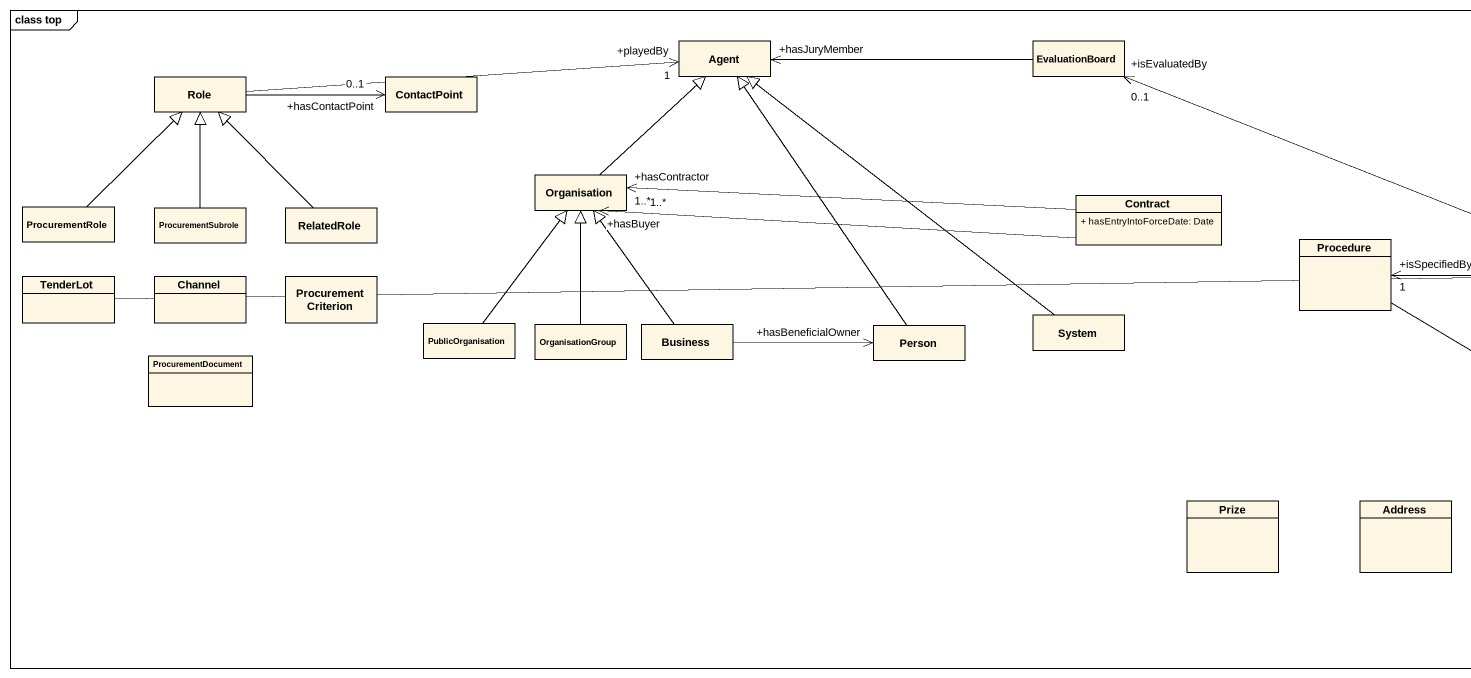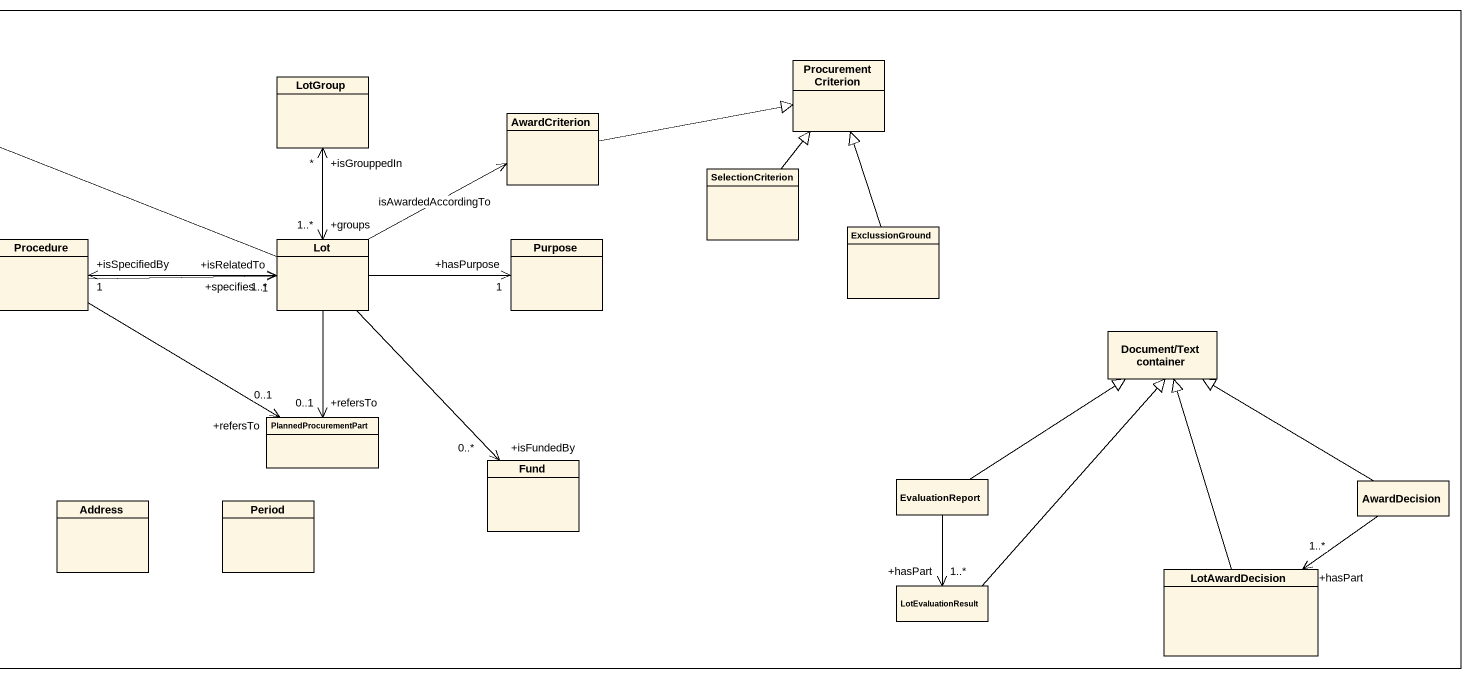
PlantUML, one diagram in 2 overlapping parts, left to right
@startuml
mainframe class top
hide circle
hide empty members
skinparam classAttributeIconSize 0
class "Agent" as Agent_
class EvaluationBoard
class Role
class ContactPoint
class LotGroup
class ProcurementCriterion
class AwardCriterion
class Organisation
class SelectionCriterion
class ProcurementRole
class ProcurementSubrole
class RelatedRole
class Contract {
  + hasEntryIntoForceDate: Date
}
class ExclussionGround
class Procedure
class Lot
class Purpose
class TenderLot
class Channel
class "ProcurementCriterion" as ProcurementCriterion_2
class System
class ProcurementDocument
class PublicOrganisation
class OrganisationGroup
class Business
class "Person" as Person_
class "Document/Text container" as Document_Text_container
class PlannedProcurementPart
class Prize
class Address
class Period
class Fund
class EvaluationReport
class AwardDecision
class LotEvaluationResult
class LotAwardDecision
EvaluationBoard -left-> "+hasJuryMember" Agent_
Role -right-> "+playedBy\n1" Agent_
Role -right-> "+hasContactPoint\n0..1" ContactPoint
AwardCriterion -right-|> ProcurementCriterion
Organisation -up-|> Agent_
SelectionCriterion -up-|> ProcurementCriterion
ProcurementRole -up-|> Role
ProcurementSubrole -up-|> Role
RelatedRole -up-|> Role
Contract -left-> "+hasContractor\n1..*" Organisation
Contract -left-> "+hasBuyer\n1..*" Organisation
ExclussionGround -up-|> ProcurementCriterion
Procedure "+isSpecifiedBy\n1" <-right-> "+specifies\n1..*" Lot
Procedure -right-> "+refersTo\n0..1" PlannedProcurementPart
Lot -left-> "+isEvaluatedBy\n0..1" EvaluationBoard
Lot "+groups\n1..*" <-up-> "+isGrouppedIn\n*" LotGroup
Lot -right-> AwardCriterion : isAwardedAccordingTo
Lot -right-> "+hasPurpose\n1" Purpose
Lot --> "+refersTo\n0..1" PlannedProcurementPart
Lot --> "+isFundedBy\n0..*" Fund
TenderLot -right-> "+isRelatedTo\n1" Lot
System -up-|> Agent_
PublicOrganisation -up-|> Organisation
OrganisationGroup -up-|> Organisation
Business -up-|> Organisation
Business -right-> "+hasBeneficialOwner" Person_
Person_ -up-|> Agent_
EvaluationReport -up-|> Document_Text_container
EvaluationReport --> "+hasPart\n1..*" LotEvaluationResult
AwardDecision -left-|> Document_Text_container
AwardDecision --> "+hasPart\n1..*" LotAwardDecision
LotEvaluationResult -up-|> Document_Text_container
LotAwardDecision -up-|> Document_Text_container
@enduml
